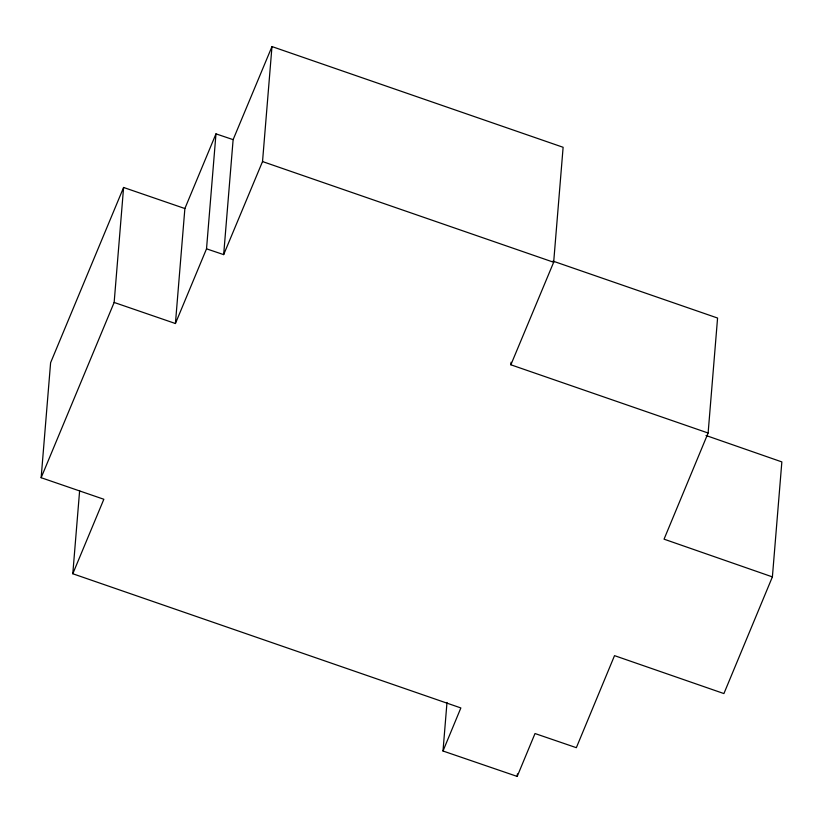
<?xml version="1.0" encoding="UTF-8"?>
<svg xmlns="http://www.w3.org/2000/svg" width="823" height="823" viewBox="0 0 823 823"><rect width="100%" height="100%" fill="white"/><g stroke="black" fill="none" stroke-linecap="round" stroke-linejoin="round"><path stroke-width="1.23" d="M706.011 435.501L781.85 461.909L772.396 576.892L723.911 693.573L614.524 655.643L576.347 747.685L535.012 733.54L517.204 776.428L443 751.008L460.859 707.945L72.794 573.754L103.842 499.263L41.15 477.71L50.604 362.727L123.594 187.469L184.877 208.538L175.422 323.521L114.15 302.453L123.594 187.469M72.794 573.754L79.625 490.714M206.522 248.834L215.976 133.861L233.125 139.643L223.671 254.616L206.522 248.834L175.422 323.521M223.671 254.616L262.527 161.555L271.981 46.572L563.117 147.286L553.663 262.259L510.867 364.795L708.119 433.021L664.048 539.168L772.396 576.892M443 751.008L446.992 702.461M510.867 364.795L511.083 362.243M517.204 776.428L517.41 773.867M708.119 433.021L717.574 318.038L552.994 261.117M41.15 477.71L114.15 302.453M184.877 208.538L215.976 133.861M233.125 139.643L271.981 46.572M262.527 161.555L553.663 262.259"/></g></svg>
